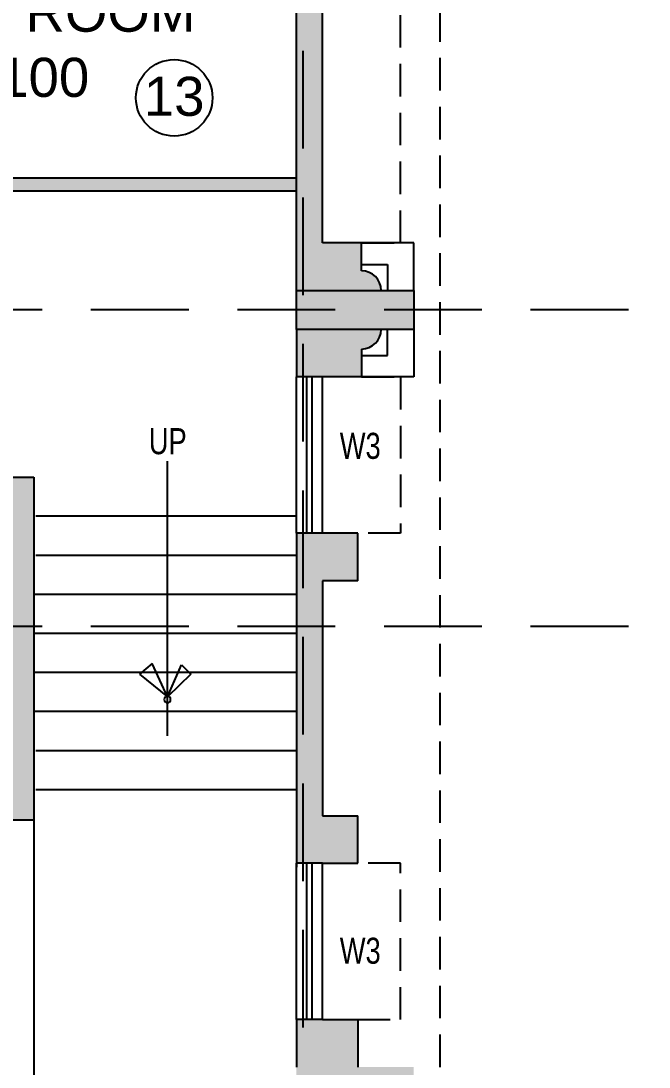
# Model space of a CAD drawing. Extents: x 11598203 to 11995143, y -3849975 to -3698974.
# Drawn here: x 11973914 to 11978736, y -3808871 to -3800837 of the extents above; entities that cross this region are included whole.
import ezdxf

# ---------------------------------------------------------------- set-up
doc = ezdxf.new("R2010")
doc.units = 0
doc.header["$MEASUREMENT"] = 0
doc.linetypes.add('DASHED', pattern=[0.75, 0.5, -0.25])
doc.linetypes.add('HIDDEN', pattern=[0.375, 0.25, -0.125])
doc.layers.get('0').update_dxf_attribs({"linetype": 'CONTINUOUS'})
for name, color, linetype in [('GRID LINES', 9, 'CONTINUOUS'), ('HATCH', 7, 'CONTINUOUS'), ('SECTION', 8, 'CONTINUOUS')]:
    doc.layers.add(name, color=color, linetype=linetype)
doc.styles.add('ARIAL', font='arial.ttf', dxfattribs={"width": 0.75})
doc.styles.get("Standard").update_dxf_attribs({"font": 'arial.ttf'})

# ---------------------------------------------------------------- blocks, each defined once
blk = doc.blocks.new('8TH FLOOR')
at = {"ltscale": 500}
for points in [[(-399.9999997001141, 9079.999999986961, 0.414213562381513), (-249.9999997001141, 9229.999999985565), (-899.9999997001141, 9229.99999998603), (-899.9999997001141, 6847.499999991152), (-699.9999997001141, 6847.499999991152), (-699.9999997001141, 8864.999999987893), (-399.9999997001141, 8864.999999987427)], [(-6814.999999681488, 7130.320079403929), (-899.9999997001141, 7130.320079403929), (-899.9999997001141, 7030.320079403929), (-6814.999999681488, 7030.320079403929)], [(-399.9999997019768, 6629.999999990687), (-699.9999997001141, 6629.999999991618), (-699.9999997001141, 6847.499999991152), (-899.9999997001141, 6847.499999991152), (-899.9999997019768, 6264.999999989755), (-249.9999997001141, 6264.99999998929, 0.4142135623550228), (-399.9999997001141, 6414.999999990221)], [(-249.9999997001141, 5964.999999989755), (-899.9999997001141, 5964.99999998929), (-899.9999997019768, 5599.999999992549), (-699.9999997001141, 5599.999999992549), (-399.9999997001141, 5599.999999992549), (-399.9999997001141, 5814.999999990687, 0.414213562362892)], [(-2914.999999996275, 4829.999999992549), (-3399.999999698251, 4829.999999992549), (-3399.999999698251, 4629.999999993946), (-3114.999999696389, 4629.999999993946), (-3114.999999696389, 2399.999999997206), (-4514.999999696389, 2399.999999997206), (-4514.999999694526, 4629.999999993946), (-4199.999999694526, 4629.999999993946), (-4199.999999694526, 4829.999999992084), (-4714.999999694526, 4829.999999992549), (-4714.999999694526, 2199.99999999674), (-2914.999999996275, 2199.99999999674)], [(-429.9999997001141, 4399.999999993946), (-699.9999997001141, 4399.999999993946), (-899.9999997001141, 4399.999999993946), (-899.9999997001141, 1864.99999999674), (-699.9999997001141, 1864.99999999674), (-429.9999997001141, 1864.999999997206), (-429.9999997001141, 2229.99999999674), (-699.9999997001141, 2229.99999999674), (-699.9999997001141, 4034.999999993946), (-429.9999997001141, 4034.999999993946)], [(-429.9999996982515, 664.9999999981374), (-699.9999997001141, 664.9999999981374), (-899.9999997001141, 664.9999999981374), (-899.9999997001141, 299.9999999981374), (-429.9999997001141, 299.9999999976717)]]:
    blk.add_hatch(color=8, dxfattribs=at).paths.add_polyline_path(points)
at = {"layer": 'HATCH', "ltscale": 500}
h = blk.add_hatch(color=32, dxfattribs=at)
h.dxf.hatch_style = 1
h.paths.add_polyline_path([(-44309.99999993667, 10129.99999998417), (-44009.99999964237, 10129.99999998417), (-44009.99999964237, 9229.999999986961), (-44309.99999993667, 9229.999999986961)])
h.paths.add_polyline_path([(-6929.999999688938, 6229.99999998929), (-6629.999999688938, 6229.99999998929), (-6629.999999688938, 5251.73913045926), (-6929.999999688938, 5251.73913045926)])
h.paths.add_polyline_path([(-899.9999996982515, 6264.99999998929), (1.862645149230957e-09, 6264.99999998929), (1.862645149230957e-09, 5964.999999990221), (-899.9999996982515, 5964.999999990221)])
h.paths.add_polyline_path([(-31623.74347890913, -10479.99999998743), (-31023.74347890913, -10479.99999998743), (-31023.74347890913, -10779.9999999865), (-31623.74347890913, -10779.9999999865)])
h.paths.add_polyline_path([(-36804.99999965169, -13009.9999999837), (-36054.99999964982, -13009.9999999837), (-36054.99999964982, -13309.99999998324), (-36804.99999965169, -13309.99999998324)])
h.paths.add_polyline_path([(-26484.99999966472, 199.9999999990687), (-26184.99999996461, 199.9999999990687), (-26184.99999996461, -700.0008696326986), (-26484.99999966472, -700.0008696326986)])
h.paths.add_polyline_path([(-36354.99999994971, -17734.99913034542), (-36054.99999964982, -17734.99913034542), (-36054.99999964982, -18484.99999997485), (-36354.99999994971, -18484.99999997485)])
h.paths.add_polyline_path([(-4099.999999992549, 199.9999999995343), (-3499.999999992549, 200), (-3499.999999992549, -100), (-4099.999999992549, -100.0000000004657)])
h.paths.add_polyline_path([(-47739.99999963492, 18319.99999997579), (-46989.99999963678, 18319.99999997579), (-46989.99999963678, 18019.99999997439), (-47739.99999963492, 18019.99999997439)])
h.paths.add_polyline_path([(-47739.99999963492, 14789.99999997998), (-46839.99999963678, 14789.99999997998), (-46839.99999963678, 14489.99999997905), (-47739.99999963492, 14489.99999997905)])
h.paths.add_polyline_path([(-10758.26086936891, 299.9999999981374), (-9929.999999687076, 299.9999999981374), (-9929.999999687076, -9.313225746154785e-10), (-10758.26086936891, -9.313225746154785e-10)])
h.paths.add_polyline_path([(-36804.99999965169, -7679.999999991152), (-36054.99999964982, -7679.999999991152), (-36054.99999964982, -7979.999999990687), (-36804.99999965169, -7979.999999990687)])
h.paths.add_polyline_path([(-34514.99999965541, 900.0008696289733), (-34214.99999965355, 900.0008696289733), (-34214.99999965355, -9.313225746154785e-10), (-34514.99999965541, -9.313225746154785e-10)])
h.paths.add_polyline_path([(-40684.99999994412, 750.0008696299046), (-40384.99999964423, 750.0008696299046), (-40384.99999964423, -9.313225746154785e-10), (-40684.99999994412, -9.313225746154785e-10)])
h.paths.add_polyline_path([(-41009.99999964423, -25.00000000093132), (-40709.9999996461, -25.00000000093132), (-40709.9999996461, -775.0008696322329), (-41009.99999964423, -775.0008696322329)])
h.paths.add_polyline_path([(-47739.99999963492, 29189.99999996088), (-46989.99999963678, 29189.99999996088), (-46989.99999963678, 28889.99999995949), (-47739.99999963492, 28889.99999995949)])
h.paths.add_polyline_path([(-899.9999997001141, 29189.99999995902), (0, 29189.99999995902), (0, 28889.99999996042), (-899.9999997001141, 28889.99999996042)])
h.paths.add_polyline_path([(-47839.99999963678, 10129.99999998417), (-47539.99999993294, 10129.99999998417), (-47539.99999993294, 9229.99999998603), (-47839.99999963678, 9229.99999998603)])
h.paths.add_polyline_path([(-41009.99999964423, 750.0008696299046), (-40709.9999996461, 750.0008696299046), (-40709.9999996461, -9.313225746154785e-10), (-41009.99999964423, -9.313225746154785e-10)])
h.paths.add_polyline_path([(-999.9999999944121, 42919.99999993807), (-699.9999996963888, 42919.99999993807), (-699.9999996963888, 43898.26086947182), (-999.9999999944121, 43898.26086947182)])
h.paths.add_polyline_path([(-47739.99999963492, 21919.9999999702), (-46989.99999963678, 21919.9999999702), (-46989.99999963678, 21619.99999996973), (-47739.99999963492, 21619.99999996973)])
h.paths.add_polyline_path([(-19284.99999967404, 199.9999999990687), (-18984.9999996759, 199.9999999990687), (-18984.9999996759, -700.0008696326986), (-19284.99999967404, -700.0008696326986)])
h.paths.add_polyline_path([(-899.9999996982515, 49149.99999993155), (1.862645149230957e-09, 49149.99999993155), (1.862645149230957e-09, 48849.99999993294), (-899.9999996982515, 48849.99999993294)])
h.paths.add_polyline_path([(-899.9999997001141, 32789.9999999539), (0, 32789.9999999539), (0, 32489.9999999539), (-899.9999997001141, 32489.9999999539)])
h.paths.add_polyline_path([(-47739.99999963492, 25519.99999996601), (-46989.99999963678, 25519.99999996601), (-46989.99999963678, 25219.99999996461), (-47739.99999963492, 25219.99999996461)])
h.paths.add_polyline_path([(-15684.99999997579, 6229.999999991152), (-15384.99999967776, 6229.999999991152), (-15384.99999967776, 5329.999130359385), (-15684.99999997579, 5329.999130359385)])
h.paths.add_polyline_path([(-899.9999996982515, 25519.99999996414), (1.862645149230957e-09, 25519.99999996414), (1.862645149230957e-09, 25219.99999996461), (-899.9999996982515, 25219.99999996461)])
h.paths.add_polyline_path([(-39509.99999964796, -13009.9999999837), (-38759.99999964796, -13009.9999999837), (-38759.99999964796, -13309.99999998324), (-39509.99999964796, -13309.99999998324)])
h.paths.add_polyline_path([(-42694.99999964237, 39919.99999994319), (-42394.99999994226, 39919.99999994319), (-42394.99999994226, 39319.99913031235), (-42694.99999964237, 39319.99913031235)])
h.paths.add_polyline_path([(-47739.99999959394, 39919.99999994319), (-46839.99999963678, 39919.99999994319), (-46839.99999963678, 39619.99999994365), (-47739.99999959394, 39619.99999994365)])
h.paths.add_polyline_path([(-899.9999996963888, 39919.99999994319), (-99.99999999813735, 39919.99999994319), (-99.99999999813735, 39619.99999994319), (-899.9999996963888, 39619.99999994319)])
h.paths.add_polyline_path([(-4099.999999992549, 11189.99999998277), (-3401.09994309023, 11189.99999998277), (-3401.09994309023, 10889.99999998463), (-4099.999999992549, 10889.99999998463)])
h.paths.add_polyline_path([(-31623.74347890913, -7729.999999990687), (-31023.74347890913, -7729.999999990687), (-31023.74347890913, -8029.999999990221), (-31623.74347890913, -8029.999999990221)])
h.paths.add_polyline_path([(-44759.99999963865, -18184.99999997532), (-44009.99999964237, -18184.99999997532), (-44009.99999964237, -18484.99999997485), (-44759.99999963865, -18484.99999997485)])
h.paths.add_polyline_path([(-6929.999999690801, 299.9999999981374), (-6101.739130310714, 299.9999999981374), (-6101.739130310714, -9.313225746154785e-10), (-6929.999999690801, -9.313225746154785e-10)])
h.paths.add_polyline_path([(-899.9999996982515, 18319.99999997392), (1.862645149230957e-09, 18319.99999997392), (1.862645149230957e-09, 18019.99999997439), (-899.9999996982515, 18019.99999997439)])
h.paths.add_polyline_path([(-48040.00086926669, -18184.99999997532), (-47289.99999993481, -18184.99999997532), (-47289.99999993481, -18484.99999997485), (-48040.00086926669, -18484.99999997485)])
h.paths.add_polyline_path([(-42694.99999964237, 43520.00086956983), (-42394.99999994226, 43520.00086956983), (-42394.99999994226, 42919.99999993946), (-42694.99999964237, 42919.99999993946)])
h.paths.add_polyline_path([(-39509.99999964796, -10529.99999998696), (-38759.99999964796, -10529.99999998696), (-38759.99999964796, -10829.9999999865), (-39509.99999964796, -10829.9999999865)])
h.paths.add_polyline_path([(-42369.99999934621, 43520.00086956983), (-42069.99999964237, 43520.00086956983), (-42069.99999964237, 42919.99999993946), (-42369.99999934621, 42919.99999993946)])
h.paths.add_polyline_path([(-39509.99999964796, -7679.999999991152), (-38759.99999964796, -7679.999999991152), (-38759.99999964796, -7979.999999990687), (-39509.99999964796, -7979.999999990687)])
h.paths.add_polyline_path([(-46359.99999963865, 43820.00086941989), (-46059.99999993853, 43820.00086941989), (-46059.99999993853, 42919.99999993807), (-46359.99999963865, 42919.99999993807)])
h.paths.add_polyline_path([(-899.9999997038394, 299.9999999981374), (0, 299.9999999981374), (0, -4.656612873077393e-10), (-899.9999997038394, -4.656612873077393e-10)])
h.paths.add_polyline_path([(-28249.9999999553, 51450.00086941058), (-27950.00000025518, 51450.00086941058), (-27950.00000025518, 50549.99999992875), (-28249.9999999553, 50549.99999992875)])
h.paths.add_polyline_path([(-22219.99999996834, 51450.00086941198), (-21920.00000026822, 51450.00086941198), (-21920.00000026822, 50549.99999993015), (-22219.99999996834, 50549.99999993015)])
h.paths.add_polyline_path([(-44309.99999993667, 750.0008696299046), (-44009.99999964237, 750.0008696299046), (-44009.99999964237, -9.313225746154785e-10), (-44309.99999993667, -9.313225746154785e-10)])
h.paths.add_polyline_path([(-42369.99999934621, 39919.99999994319), (-42069.99999964237, 39919.99999994319), (-42069.99999964237, 39319.99913031235), (-42369.99999934621, 39319.99913031235)])
h.paths.add_polyline_path([(-31549.99999965541, 51450.00086941151), (-31249.9999999553, 51450.00086941151), (-31249.9999999553, 50549.99999992969), (-31549.99999965541, 50549.99999992969)])
h.paths.add_polyline_path([(-46359.99999963865, 49700.00086941384), (-46059.99999993481, 49700.00086941384), (-46059.99999993481, 48949.99999993155), (-46359.99999963865, 48949.99999993155)])
h.paths.add_polyline_path([(-42694.99999964237, 36319.99999994878), (-42394.99999994226, 36319.99999994878), (-42394.99999994226, 35719.99913031748), (-42694.99999964237, 35719.99913031748)])
h.paths.add_polyline_path([(-42369.99999934621, 35719.99913031748), (-42069.99999964237, 35719.99913031748), (-42069.99999964237, 36319.99999994785), (-42369.99999934621, 36319.99999994785)])
h.paths.add_polyline_path([(-44309.99999993667, 15239.99999997811), (-44009.99999964237, 15239.99999997811), (-44009.99999964237, 14489.99999997998), (-44309.99999993667, 14489.99999997998)])
h.paths.add_polyline_path([(-42694.99999964237, 49700.00086941384), (-42394.99999993853, 49700.00086941384), (-42394.99999993853, 48949.99999993155), (-42694.99999964237, 48949.99999993155)])
h.paths.add_polyline_path([(-44760.00086956844, -25.00000000093132), (-44009.99999964237, -25.00000000093132), (-44009.99999964237, -325.0000000004657), (-44760.00086956844, -325.0000000004657)])
h.paths.add_polyline_path([(-15684.99999997765, 199.9999999990687), (-15384.99999967963, 199.9999999990687), (-15384.99999967963, -700.0008696326986), (-15684.99999997765, -700.0008696326986)])
h.paths.add_polyline_path([(-39509.99999964796, -5199.999999994412), (-38759.99999964796, -5199.999999994412), (-38759.99999964796, -5499.999999993946), (-39509.99999964796, -5499.999999993946)])
h.paths.add_polyline_path([(-44309.99999993667, 6229.999999989755), (-44009.99999964237, 6229.999999989755), (-44009.99999964237, 5479.999130359851), (-44309.99999993667, 5479.999130359851)])
h.paths.add_polyline_path([(-36354.99999994971, -25.00000000093132), (-36054.99999964982, -25.00000000093132), (-36054.99999964982, -775.0008696322329), (-36354.99999994971, -775.0008696322329)])
h.paths.add_polyline_path([(-22884.99999967031, 199.9999999990687), (-22584.99999967031, 199.9999999990687), (-22584.99999967031, -700.0008696326986), (-22884.99999967031, -700.0008696326986)])
h.paths.add_polyline_path([(-899.9999997001141, 36319.99999994785), (1.862645149230957e-09, 36319.99999994785), (1.862645149230957e-09, 36019.99999994831), (-899.9999997001141, 36019.99999994831)])
h.paths.add_polyline_path([(-47739.99999963492, 32789.99999995483), (-46989.99999963678, 32789.99999995483), (-46989.99999963678, 32489.99999995437), (-47739.99999963492, 32489.99999995437)])
h.paths.add_polyline_path([(-6929.999999690801, -25.00000000093132), (-6329.999130060896, -25.00000000093132), (-6329.999130060896, -325.0000000004657), (-6929.999999690801, -325.0000000004657)])
h.paths.add_polyline_path([(-41009.99999964423, -17734.99913034542), (-40709.9999996461, -17734.99913034542), (-40709.9999996461, -18484.99999997485), (-41009.99999964423, -18484.99999997485)])
h.paths.add_polyline_path([(-36804.99999965169, -5199.999999994412), (-36054.99999964982, -5199.999999994412), (-36054.99999964982, -5499.999999993015), (-36804.99999965169, -5499.999999993015)])
h.paths.add_polyline_path([(-48015.00043445081, -25.00000000093132), (-47264.99956511892, -25.00000000093132), (-47264.99956511892, -325.0000000004657), (-48015.00043445081, -325.0000000004657)])
h.paths.add_polyline_path([(-10530.000869615, -25.00000000093132), (-9929.999999687076, -25.00000000093132), (-9929.999999687076, -325.0000000004657), (-10530.000869615, -325.0000000004657)])
h.paths.add_polyline_path([(-46839.99999963678, 36319.99999994878), (-47739.99999929406, 36319.99999994878), (-47739.99999929406, 36019.99999994971), (-46839.99999963678, 36019.99999994971)])
h.paths.add_polyline_path([(-34514.99999965541, 6229.999999991152), (-34214.99999965169, 6229.999999991152), (-34214.99999965169, 5329.999130359851), (-34514.99999965541, 5329.999130359851)])
h.paths.add_polyline_path([(-30084.999999661, 199.9999999990687), (-29784.99999965914, 199.9999999990687), (-29784.99999965914, -700.0008696326986), (-30084.999999661, -700.0008696326986)])
h.paths.add_polyline_path([(-36804.99999965169, -10529.99999998696), (-36054.99999964982, -10529.99999998696), (-36054.99999964982, -10829.9999999865), (-36804.99999965169, -10829.9999999865)])
h.paths.add_polyline_path([(-10229.99999998137, 6229.99999998929), (-9929.999999685213, 6229.99999998929), (-9929.999999685213, 5329.999130359385), (-10229.99999998137, 5329.999130359385)])
h.paths.add_polyline_path([(-899.9999997001141, 14789.99999997811), (0, 14789.99999997811), (0, 14489.99999997905), (-899.9999997001141, 14489.99999997905)])
h.paths.add_polyline_path([(-899.9999996982515, 9529.999999985565), (78.26086968556046, 9529.999999985565), (78.26086968556046, 9229.99999998603), (-899.9999996982515, 9229.99999998603)])
h.paths.add_polyline_path([(-39939.99999964423, 49850.00086956192), (-39639.99999964796, 49850.00086956192), (-39639.99999964796, 48949.99999993155), (-39939.99999964423, 48949.99999993155)])
edge = h.paths.add_edge_path()
edge.add_line((-19434.99999996834, 49850.00086941803), (-19434.99999996834, 48949.99999993201))
edge.add_line((-6929.999999690801, 9229.99999998603), (-5951.739130010828, 9229.99999998603))
edge.add_line((-41009.99999964423, 15239.99999997811), (-41009.99999964423, 14489.99999997905))
edge.add_line((-19134.99999967404, 42919.99999993946), (-19134.99999967217, 43820.00086941989))
edge.add_line((-40709.9999996461, 5479.999130359851), (-40709.9999996461, 6229.999999989755))
edge.add_line((-40684.99999994412, 6229.999999989755), (-40684.99999994412, 5479.999130359851))
h.paths.add_polyline_path([(-22219.99999967217, 9529.999999986496), (-21319.99913033843, 9529.999999986496), (-21319.99913033843, 9229.99999998603), (-22219.99999967217, 9229.99999998603)])
h.paths.add_polyline_path([(-37579.99999994598, 10129.99999998417), (-37279.99999964982, 10129.99999998417), (-37279.99999964982, 9230.000000179745), (-37579.99999994598, 9230.000000179745)])
h.paths.add_polyline_path([(-40684.99999994412, 9979.999999985565), (-40384.99999964423, 9979.999999985565), (-40384.99999964423, 9229.99999998603), (-40684.99999994412, 9229.99999998603)])
h.paths.add_polyline_path([(-40684.99999994412, 6229.999999989755), (-40384.99999964423, 6229.999999989755), (-40384.99999964423, 5479.999130359851), (-40684.99999994412, 5479.999130359851)])
h.paths.add_polyline_path([(-32228.26086933725, 9529.999999985565), (-31249.99999995343, 9529.999999985565), (-31249.99999995343, 9229.99999998603), (-32228.26086933725, 9229.99999998603)])
h.paths.add_polyline_path([(-30424.13043435104, 6229.999999990687), (-29445.86956496723, 6229.999999990687), (-29445.86956496723, 5929.999999990221), (-30424.13043435104, 5929.999999990221)])
h.paths.add_polyline_path([(-16860.00086900964, 9529.999999985565), (-15959.9999996759, 9529.999999985565), (-15959.9999996759, 9229.99999998603), (-16860.00086900964, 9229.99999998603)])
h.paths.add_polyline_path([(-28249.99999995902, 9529.999999986496), (-27271.73913027905, 9529.999999986496), (-27271.73913027905, 9229.99999998603), (-28249.99999995902, 9229.99999998603)])
h.paths.add_polyline_path([(-10830.00086931512, 9529.999999985565), (-9929.999999685213, 9529.999999985565), (-9929.999999685213, 9229.99999998603), (-10830.00086931512, 9229.99999998603)])
h.paths.add_polyline_path([(-41009.99999964423, 9979.999999985565), (-40709.9999996461, 9979.999999985565), (-40709.9999996461, 9229.99999998603), (-41009.99999964423, 9229.99999998603)])
h.paths.add_polyline_path([(-41009.99999964423, 6229.999999989755), (-40709.9999996461, 6229.999999989755), (-40709.9999996461, 5479.999130359851), (-41009.99999964423, 5479.999130359851)])
h.paths.add_polyline_path([(-16860.00086900964, 36319.99999994785), (-15959.9999996759, 36319.99999994785), (-15959.9999996759, 36019.99999994878), (-16860.00086900964, 36019.99999994878)], flags=16)
h.paths.add_polyline_path([(-22219.99999967217, 43520.00086956937), (-21919.99999967031, 43520.00086956937), (-21919.99999967031, 42919.9999999404), (-22219.99999967217, 42919.9999999404)], flags=16)
h.paths.add_polyline_path([(-22219.99999967217, 29189.99999995902), (-21319.99913033657, 29189.99999995902), (-21319.99913033657, 28889.99999995949), (-22219.99999967217, 28889.99999995949)], flags=16)
h.paths.add_polyline_path([(-25449.99999966286, 45379.9999999362), (-24849.99913003296, 45379.9999999362), (-24849.99913003296, 45079.99999993667), (-25449.99999966286, 45079.99999993667)], flags=16)
h.paths.add_polyline_path([(-25449.999999661, 43219.99999993946), (-24849.99913003296, 43219.99999993946), (-24849.99913003296, 42919.99999993993), (-25449.999999661, 42919.99999993993)], flags=16)
h.paths.add_polyline_path([(-16860.00086901151, 14789.99999997811), (-15959.9999996759, 14789.99999997811), (-15959.9999996759, 14489.99999997998), (-16860.00086901151, 14489.99999997998)], flags=16)
h.paths.add_polyline_path([(-41009.99999964423, 15239.99999997811), (-40709.9999996461, 15239.99999997811), (-40709.9999996461, 14489.99999997905), (-41009.99999964423, 14489.99999997905)], flags=16)
h.paths.add_polyline_path([(-31249.99999994598, 25219.99999994226), (-32150.00086928345, 25219.99999994226), (-32150.00086928345, 25519.99999996321), (-31249.99999994598, 25519.99999996321)], flags=16)
h.paths.add_polyline_path([(-38180.00086927973, 18319.99999997392), (-37279.99999965169, 18319.99999997392), (-37279.99999965169, 18019.99999997439), (-38180.00086927973, 18019.99999997439)], flags=16)
h.paths.add_polyline_path([(-31549.99999965355, 15089.99999997765), (-31249.99999995716, 15089.99999997765), (-31249.99999995716, 14189.99999997951), (-31549.99999965355, 14189.99999997951)], flags=16)
h.paths.add_polyline_path([(-38180.00086927973, 14789.99999997811), (-37279.99999965169, 14789.99999997811), (-37279.99999965169, 14489.99999997905), (-38180.00086927973, 14489.99999997905)], flags=16)
h.paths.add_polyline_path([(-22219.99999967217, 18319.99999997392), (-21319.99913033843, 18319.99999997392), (-21319.99913033843, 18019.99999997439), (-22219.99999967217, 18019.99999997439)], flags=16)
h.paths.add_polyline_path([(-40684.99999994412, 15239.99999997811), (-40384.99999964423, 15239.99999997811), (-40384.99999964423, 14489.99999997905), (-40684.99999994412, 14489.99999997905)], flags=16)
h.paths.add_polyline_path([(-38180.00086927973, 21919.99999996927), (-37279.99999965169, 21919.99999996927), (-37279.99999965169, 21619.99999996973), (-38180.00086927973, 21619.99999996973)], flags=16)
h.paths.add_polyline_path([(-16860.00086900778, 32789.9999999539), (-15959.9999996759, 32789.9999999539), (-15959.9999996759, 32489.99999995437), (-16860.00086900778, 32489.99999995437)], flags=16)
h.paths.add_polyline_path([(-16860.00086900964, 21919.99999996927), (-15959.9999996759, 21919.99999996927), (-15959.9999996759, 21619.99999996973), (-16860.00086900964, 21619.99999996973)], flags=16)
h.paths.add_polyline_path([(-16860.00086901151, 25519.99999996508), (-15959.99999967776, 25519.99999996508), (-15959.99999967776, 25219.99999996414), (-16860.00086901151, 25219.99999996414)], flags=16)
h.paths.add_polyline_path([(-13359.99999968149, 11189.99999998324), (-12759.99999968335, 11189.99999998324), (-12759.99999968335, 10889.99999998324), (-13359.99999968149, 10889.99999998324)], flags=16)
h.paths.add_polyline_path([(-6929.999999690801, 29189.99999995902), (-6029.999130355194, 29189.99999995902), (-6029.999130355194, 28889.99999995949), (-6929.999999690801, 28889.99999995949)], flags=16)
h.paths.add_polyline_path([(-10830.00086931698, 29189.99999995902), (-9929.999999685213, 29189.99999995902), (-9929.999999685213, 28889.99999995949), (-10830.00086931698, 28889.99999995949)], flags=16)
h.paths.add_polyline_path([(-28249.99999995716, 22219.99999996834), (-27949.999999661, 22219.99999996834), (-27949.999999661, 21319.99999997066), (-28249.99999995716, 21319.99999997066)], flags=16)
h.paths.add_polyline_path([(-22219.99999967031, 21919.99999996927), (-21319.99913033657, 21919.99999996927), (-21319.99913033657, 21619.99999996973), (-22219.99999967031, 21619.99999996973)], flags=16)
h.paths.add_polyline_path([(-6929.999999690801, 9529.999999985565), (-5951.739130010828, 9529.999999985565), (-5951.739130010828, 9229.99999998603), (-6929.999999690801, 9229.99999998603)], flags=16)
h.paths.add_polyline_path([(-31549.99999965541, 22219.99999996787), (-31249.9999999553, 22219.99999996787), (-31249.9999999553, 21319.99999997066), (-31549.99999965541, 21319.99999997066)], flags=16)
h.paths.add_polyline_path([(-10229.99999998324, 22219.99999996787), (-9929.999999685213, 22219.99999996787), (-9929.999999685213, 21319.9999999702), (-10229.99999998324, 21319.9999999702)], flags=16)
h.paths.add_polyline_path([(-28249.99999995902, 29189.99999995949), (-27349.99913002923, 29189.99999995949), (-27349.99913002923, 28889.99999995902), (-28249.99999995902, 28889.99999995902)], flags=16)
h.paths.add_polyline_path([(-15132.49999967963, 43219.999999939), (-14232.49999967963, 43219.999999939), (-14232.49999967963, 42919.99999993993), (-15132.49999967963, 42919.99999993993)], flags=16)
h.paths.add_polyline_path([(-10829.9999999851, 43219.999999939), (-9929.999999685213, 43219.999999939), (-9929.999999685213, 42919.99999993946), (-10829.9999999851, 42919.99999993946)], flags=16)
h.paths.add_polyline_path([(-6929.999999688938, 43219.999999939), (-6029.999999688938, 43219.999999939), (-6029.999999688938, 42919.99999993434), (-6929.999999688938, 42919.99999993434)], flags=16)
h.paths.add_polyline_path([(-22219.99999967031, 25519.99999996414), (-21319.99913033657, 25519.99999996414), (-21319.99913033657, 25219.99999996414), (-22219.99999967031, 25219.99999996414)], flags=16)
h.paths.add_polyline_path([(-28249.99999995902, 25519.99999996554), (-27349.99913003109, 25519.99999996554), (-27349.99913003109, 25219.99999996508), (-28249.99999995902, 25219.99999996508)], flags=16)
h.paths.add_polyline_path([(-34679.99999965355, 11189.99999998417), (-34079.99999995157, 11189.99999998417), (-34079.99999995157, 10889.99999998417), (-34679.99999965355, 10889.99999998417)], flags=16)
h.paths.add_polyline_path([(-22219.99999996834, 36319.99999994691), (-21319.99913033471, 36319.99999994691), (-21319.99913033471, 36019.99999994878), (-22219.99999996834, 36019.99999994878)], flags=16)
h.paths.add_polyline_path([(-38180.00086927973, 25519.99999996414), (-37279.99999965169, 25519.99999996414), (-37279.99999965169, 25219.99999996461), (-38180.00086927973, 25219.99999996461)], flags=16)
h.paths.add_polyline_path([(-6929.999999688938, 25519.99999996414), (-6029.999130355194, 25519.99999996414), (-6029.999130355194, 25219.99999996461), (-6929.999999688938, 25219.99999996461)], flags=16)
h.paths.add_polyline_path([(-10830.00086931512, 25519.99999996414), (-9929.999999687076, 25519.99999996414), (-9929.999999687076, 25219.99999996461), (-10830.00086931512, 25219.99999996461)], flags=16)
h.paths.add_polyline_path([(-6929.999999688938, 22219.9999999688), (-6629.999999690801, 22219.9999999688), (-6629.999999690801, 21319.9999999702), (-6929.999999688938, 21319.9999999702)], flags=16)
h.paths.add_polyline_path([(-28249.99999995902, 18619.99997908762), (-27949.99999966286, 18619.99997908762), (-27949.99999966286, 17719.99999997485), (-28249.99999995902, 17719.99999997485)], flags=16)
h.paths.add_polyline_path([(-6929.999999687076, 15089.99999997718), (-6629.999999688938, 15089.99999997718), (-6629.999999688938, 14189.99999997951), (-6929.999999687076, 14189.99999997951)], flags=16)
h.paths.add_polyline_path([(-22219.99999967031, 32789.99999995437), (-21319.99913033657, 32789.99999995437), (-21319.99913033657, 32489.99999995437), (-22219.99999967031, 32489.99999995437)], flags=16)
h.paths.add_polyline_path([(-10229.99999998324, 33089.99999995343), (-9929.999999685213, 33089.99999995343), (-9929.999999685213, 32189.9999999553), (-10229.99999998324, 32189.9999999553)], flags=16)
h.paths.add_polyline_path([(-6929.999999688938, 33089.99999995343), (-6629.999999688938, 33089.99999995343), (-6629.999999688938, 32189.9999999553), (-6929.999999688938, 32189.9999999553)], flags=16)
h.paths.add_polyline_path([(-32150.00086928532, 29189.99999995856), (-31249.9999999553, 29189.99999995856), (-31249.9999999553, 28889.99999995949), (-32150.00086928532, 28889.99999995949)], flags=16)
h.paths.add_polyline_path([(-16860.00086900964, 29189.99999995902), (-15959.9999996759, 29189.99999995902), (-15959.9999996759, 28888.46057634568), (-16860.00086900964, 28888.46057634568)], flags=16)
h.paths.add_polyline_path([(-38180.00086927973, 29189.99999995902), (-37279.99999965169, 29189.99999995902), (-37279.99999965169, 28889.99999995949), (-38180.00086927973, 28889.99999995949)], flags=16)
h.paths.add_polyline_path([(-23224.13043435849, 6229.999999991152), (-22245.86956527643, 6229.999999991152), (-22245.86956527643, 5929.999999989755), (-23224.13043435849, 5929.999999989755)], flags=16)
h.paths.add_polyline_path([(-31549.99999965727, 18619.99999997392), (-31249.99999995716, 18619.99999997392), (-31249.99999995716, 17719.99999997532), (-31549.99999965727, 17719.99999997532)], flags=16)
h.paths.add_polyline_path([(-35694.99999965169, 48949.99999993155), (-35394.99999994785, 48949.99999993155), (-35394.99999994785, 49750.00086956238), (-35694.99999965169, 49750.00086956238)], flags=16)
h.paths.add_polyline_path([(-6929.999999688938, 36619.99999994924), (-6629.999999688938, 36619.99999994924), (-6629.999999688938, 35719.99999994924), (-6929.999999688938, 35719.99999994924)], flags=16)
h.paths.add_polyline_path([(-31549.99999965727, 45980.00086941849), (-31249.99999995716, 45980.00086941849), (-31249.99999995716, 45079.99999993667), (-31549.99999965727, 45079.99999993667)], flags=16)
h.paths.add_polyline_path([(-16860.00086901151, 39919.99999994365), (-15959.9999996759, 39919.99999994365), (-15959.9999996759, 39619.99999994365), (-16860.00086901151, 39619.99999994365)], flags=16)
h.paths.add_polyline_path([(-22219.99999967031, 45980.00086941803), (-21919.9999999702, 45980.00086941803), (-21919.9999999702, 45079.9999999362), (-22219.99999967031, 45079.9999999362)], flags=16)
h.paths.add_polyline_path([(-35694.99999965169, 43820.00086942129), (-35394.99999995157, 43820.00086942129), (-35394.99999995157, 42919.99999993946), (-35694.99999965169, 42919.99999993946)], flags=16)
h.paths.add_polyline_path([(-19434.99999967217, 43820.00086941989), (-19134.99999997206, 43820.00086941989), (-19135.00000026636, 42919.99999991478), (-19434.99999996647, 42919.99999991478)], flags=16)
h.paths.add_polyline_path([(-38180.00086927973, 39919.99999994319), (-37279.99999965169, 39919.99999994319), (-37279.99999965169, 39619.99999994319), (-38180.00086927973, 39619.99999994319)], flags=16)
h.paths.add_polyline_path([(-28249.99999995716, 39919.99999994319), (-27271.73913027905, 39919.99999994319), (-27271.73913027905, 39619.99999994365), (-28249.99999995716, 39619.99999994365)], flags=16)
h.paths.add_polyline_path([(-39939.99999964423, 43820.00086942082), (-39639.99999994412, 43820.00086942082), (-39639.99999994412, 42919.999999939), (-39939.99999964423, 42919.999999939)], flags=16)
h.paths.add_polyline_path([(-10229.9999999851, 49850.00086941384), (-9930.000000284985, 49850.00086941384), (-9930.000000284985, 48949.99999993201), (-10229.9999999851, 48949.99999993201)], flags=16)
h.paths.add_polyline_path([(-31549.99999965541, 43820.00086942129), (-31249.9999999553, 43820.00086942129), (-31249.9999999553, 42919.99999993946), (-31549.99999965541, 42919.99999993946)], flags=16)
h.paths.add_polyline_path([(-14832.49999997765, 49850.00086941384), (-14532.50000027753, 49850.00086941384), (-14532.50000027753, 48949.99999993201), (-14832.49999997765, 48949.99999993201)], flags=16)
h.paths.add_polyline_path([(-6929.999999688938, 39919.99999994319), (-6029.999130355194, 39919.99999994319), (-6029.999130355194, 39619.99999994365), (-6929.999999688938, 39619.99999994365)], flags=16)
h.paths.add_polyline_path([(-31549.99999965541, 33089.99999995343), (-31249.99999995716, 33089.99999995343), (-31249.99999995716, 32189.99999995483), (-31549.99999965541, 32189.99999995483)], flags=16)
h.paths.add_polyline_path([(-38180.00086927973, 36319.99999994971), (-37279.99999965169, 36319.99999994971), (-37279.99999965169, 36019.99999994878), (-38180.00086927973, 36019.99999994878)], flags=16)
h.paths.add_polyline_path([(-19434.99999996834, 49850.00086941803), (-19135.00000026822, 49850.00086941803), (-19135.00000026822, 48949.9999999362), (-19434.99999996834, 48949.9999999362)], flags=16)
h.paths.add_polyline_path([(-10830.00086932816, 39919.99999994319), (-9929.99999966845, 39919.99999994319), (-9929.999999657273, 39619.99999994319), (-10830.00086931698, 39619.99999994319)], flags=16)
h.paths.add_polyline_path([(-6929.999999687076, 49850.00086941384), (-6629.999999986961, 49850.00086941384), (-6629.999999986961, 48949.99999993201), (-6929.999999687076, 48949.99999993201)], flags=16)
h.paths.add_polyline_path([(-19624.1304346621, 6229.999999989755), (-18645.86956498213, 6229.999999989755), (-18645.86956498213, 5929.999999990687), (-19624.1304346621, 5929.999999990687)], flags=16)
h.paths.add_polyline_path([(-22219.99999967031, 39919.99999994319), (-21319.99913033657, 39919.99999994319), (-21319.99913033657, 39619.99999994365), (-22219.99999967031, 39619.99999994365)], flags=16)
h.paths.add_polyline_path([(-22219.99999996834, 14789.99999997905), (-21319.99913033843, 14789.99999997905), (-21319.99913033843, 14489.99999997905), (-22219.99999996834, 14489.99999997905)], flags=16)
h.paths.add_polyline_path([(-28249.99999995716, 36619.99999994924), (-27949.99999965914, 36619.99999994924), (-27949.99999965914, 35719.99999994924), (-28249.99999995716, 35719.99999994924)], flags=16)
h.paths.add_polyline_path([(-16860.00086900964, 18319.99999997392), (-15959.9999996759, 18319.99999997392), (-15959.9999996759, 18019.99999997439), (-16860.00086900964, 18019.99999997439)], flags=16)
h.paths.add_polyline_path([(-31549.99999965541, 35719.99999994924), (-31249.99999996088, 35719.99999994924), (-31249.99999996088, 36617.57461917354), (-31549.99999965541, 36617.57461917354)], flags=16)
h.paths.add_polyline_path([(-10229.9999999851, 18619.99999997346), (-9929.999999687076, 18619.99999997346), (-9929.999999687076, 17719.99999997579), (-10229.9999999851, 17719.99999997579)], flags=16)
h.paths.add_polyline_path([(-28249.99999995716, 15089.99999997765), (-27949.999999661, 15089.99999997765), (-27949.999999661, 14189.99999997951), (-28249.99999995716, 14189.99999997951)], flags=16)
h.paths.add_polyline_path([(-6929.999999690801, 18619.99999997346), (-6629.999999690801, 18619.99999997346), (-6629.999999690801, 17719.99999997485), (-6929.999999690801, 17719.99999997485)], flags=16)
h.paths.add_polyline_path([(-32228.26086933538, 39919.99999994319), (-31249.9999999553, 39919.99999994319), (-31249.9999999553, 39619.99999994319), (-32228.26086933538, 39619.99999994319)], flags=16)
h.paths.add_polyline_path([(-10229.99999998324, 15089.99999997811), (-9929.999999687076, 15089.99999997811), (-9929.999999687076, 14189.99999997951), (-10229.99999998324, 14189.99999997951)], flags=16)
h.paths.add_polyline_path([(-28249.99999995716, 33089.99999995343), (-27949.999999661, 33089.99999995343), (-27949.999999661, 32189.99999995483), (-28249.99999995716, 32189.99999995483)], flags=16)
h.paths.add_polyline_path([(-38180.00086927973, 32789.9999999539), (-37279.99999994785, 32789.9999999539), (-37279.99999994785, 32489.99999995437), (-38180.00086927973, 32489.99999995437)], flags=16)
h.paths.add_polyline_path([(-10229.99999998324, 36619.99999994924), (-9929.999999685213, 36619.99999994924), (-9929.999999685213, 35719.99999994971), (-10229.99999998324, 35719.99999994971)], flags=16)
at = {"color": 8, "linetype": 'DASHED', "lineweight": 25, "ltscale": 500}
for p, q in [((200.0000002998859, 50049.99999993108), (200.0000002998859, 0)), ((-100, 6629.999999991152), (-100, 8864.999999987893)), ((-399.9999997001141, 6629.999999991152), (-100, 6629.999999991152)), ((-399.9999997001141, 5599.999999992084), (-100, 5599.999999992084)), ((-100, 5599.999999992084), (-100, 4399.999999993946)), ((-100, 4399.999999993946), (-429.9999997001141, 4399.999999993946)), ((-100, 1864.999999997672), (-429.9999997001141, 1864.999999997672)), ((-100, 664.9999999981374), (-100, 1864.999999997672)), ((-429.9999997001141, 664.9999999981374), (-100, 664.9999999981374))]:
    blk.add_line(p, q, dxfattribs=at)
at = {"color": 8, "lineweight": 25}
for p, q in [((-899.9999997001141, 6847.499999991152), (-899.9999997001141, 8647.499999988824)), ((-699.9999997001141, 6847.499999991152), (-699.9999997001141, 8647.499999988824)), ((-899.9999997001141, 6264.999999990221), (-899.9999997001141, 6847.499999991152)), ((-699.9999997001141, 6629.999999991152), (-699.9999997001141, 6847.499999991152)), ((-399.9999997001141, 6629.999999991152), (-699.9999997001141, 6629.999999991152)), ((-399.9999997001141, 6414.999999990687), (-399.9999997001141, 6629.999999991152)), ((0, 6629.999999991152), (-399.9999997001141, 6629.999999991152)), ((0, 6264.999999990221), (0, 6629.999999991152)), ((-399.9999997001141, 6464.999999990687), (-199.9999997019768, 6464.999999990687)), ((-199.9999997019768, 6464.999999990687), (-199.9999997019768, 6264.999999990221)), ((-899.9999997001141, 5964.999999990687), (-899.9999997001141, 5599.999999992084)), ((-199.9999997019768, 5764.999999992549), (-199.9999997019768, 5964.999999990687)), ((0, 5964.999999990687), (0, 5599.999999992084)), ((-399.9999997001141, 5814.999999992084), (-399.9999997001141, 5599.999999992084)), ((-399.9999997001141, 5764.999999992549), (-199.9999997019768, 5764.999999992549)), ((-699.9999997001141, 5599.999999992549), (-899.9999997001141, 5599.999999992549)), ((-899.9999997001141, 4399.999999993946), (-899.9999997001141, 5599.999999992549)), ((-819.9999997001141, 4399.999999993946), (-819.9999997001141, 5599.999999992549)), ((-779.9999997001141, 4399.999999993946), (-779.9999997001141, 5599.999999992549)), ((-399.9999997001141, 5599.999999992084), (-699.9999997001141, 5599.999999992084)), ((-699.9999997001141, 4399.999999993946), (-699.9999997001141, 5599.999999992549)), ((0, 5599.999999992084), (-399.9999997001141, 5599.999999992084)), ((-1890.610758062452, 2842.809126223437), (-1890.610758062452, 4953.977702104487)), ((-3399.999999698251, 4829.999999992549), (-2914.999999996275, 4829.999999992549)), ((-2914.999999996275, 4829.999999992549), (-2914.999999996275, 2199.99999999674)), ((-899.9999997001141, 4529.999999993015), (-2899.999999698251, 4529.999999993015)), ((-899.9999997001141, 4399.999999993946), (-899.9999997001141, 1834.999999998137)), ((-699.9999997001141, 4399.999999993946), (-899.9999997001141, 4399.999999993946)), ((-429.9999997001141, 4399.999999993946), (-699.9999997001141, 4399.999999993946)), ((-429.9999997001141, 4034.999999993481), (-429.9999997001141, 4399.999999993946)), ((-899.9999997001141, 4229.999999993481), (-2899.999999698251, 4229.999999993481)), ((-699.9999997001141, 4034.999999993481), (-699.9999997001141, 2229.99999999674)), ((-429.9999997001141, 4034.999999993481), (-699.9999997001141, 4034.999999993481)), ((-899.9999997001141, 3929.999999994412), (-2914.999999996275, 3929.999999994412)), ((-899.9999997001141, 3629.999999994878), (-2914.999999996275, 3629.999999994878)), ((-2007.139494117349, 3399.095374489669), (-2105.546575481072, 3318.526192004792)), ((-1890.610758062452, 3142.80912607396), (-2007.139494117349, 3399.095374489669)), ((-1890.610758062452, 3142.80912607396), (-1783.486690221354, 3390.143305058125)), ((-1783.486690221354, 3390.143305058125), (-1711.91784918122, 3318.526192004792)), ((-899.9999997001141, 3329.999999995343), (-2914.999999996275, 3329.999999995343)), ((-2105.546575481072, 3318.526192004792), (-1890.610758062452, 3142.80912607396)), ((-1711.91784918122, 3318.526192004792), (-1890.610758062452, 3142.80912607396)), ((-899.9999997001141, 3029.999999995809), (-2914.999999996275, 3029.999999995809)), ((-899.9999997001141, 2729.999999996275), (-2899.999999698251, 2729.999999996275)), ((-899.9999997001141, 2429.99999999674), (-2899.999999698251, 2429.99999999674)), ((-4714.999999694526, 2199.99999999674), (-2914.999999996275, 2199.99999999674)), ((-2914.999999996275, 2199.99999999674), (-2914.999999996275, 200)), ((-699.9999997001141, 2229.99999999674), (-429.9999997001141, 2229.99999999674)), ((-429.9999997001141, 1864.999999997672), (-429.9999997001141, 2229.99999999674)), ((-699.9999997001141, 1864.99999999674), (-899.9999997001141, 1864.99999999674)), ((-899.9999997001141, 664.9999999981374), (-899.9999997001141, 1864.99999999674)), ((-819.9999997001141, 664.9999999981374), (-819.9999997001141, 1864.99999999674)), ((-779.9999997001141, 664.9999999981374), (-779.9999997001141, 1864.99999999674)), ((-699.9999997001141, 1864.999999997672), (-429.9999997001141, 1864.999999997672)), ((-699.9999997001141, 664.9999999981374), (-699.9999997001141, 1864.99999999674)), ((-899.9999997001141, 664.9999999981374), (-899.9999997001141, 299.9999999990687)), ((-699.9999997001141, 664.9999999981374), (-899.9999997001141, 664.9999999981374)), ((-699.9999997001141, 664.9999999981374), (-429.9999997001141, 664.9999999981374)), ((-429.9999997001141, 664.9999999981374), (-429.9999997001141, 299.9999999990687))]:
    blk.add_line(p, q, dxfattribs=at)
at = {"color": 8, "lineweight": 25, "ltscale": 500}
for p, q in [((-899.9999996982515, 5964.99999998929), (-899.9999996982515, 6264.99999998929)), ((-899.9999996982515, 6264.99999998929), (1.862645149230957e-09, 6264.99999998929)), ((1.862645149230957e-09, 6264.99999998929), (1.862645149230957e-09, 5964.999999990221)), ((1.862645149230957e-09, 5964.999999990221), (-899.9999996982515, 5964.99999998929))]:
    blk.add_line(p, q, dxfattribs=at)
at = {"color": 8, "lineweight": -3, "ltscale": 500}
blk.add_circle((-1838.659574871883, 7744.094636564609), 293.7990361406543, dxfattribs=at)
at = {"color": 8, "lineweight": -3}
for centre, start, end in [((-399.9999997001141, 6264.999999990221), 0, 90), ((-399.9999997001141, 5964.999999990687), 270, 0)]:
    blk.add_arc(centre, 149.9999999997933, start, end, dxfattribs=at)
at = {"color": 8}
for radius, start, end in [(25, 90, 270), (24.99999999953434, 270, 90)]:
    blk.add_arc((-1890.610758062452, 3122.653396422509), radius, start, end, dxfattribs=at)
at = {"layer": 'GRID LINES', "color": 138, "linetype": 'HIDDEN', "ltscale": 3000}
for p, q in [((-849.9999998454005, 55353.8588872659), (-849.9999998454005, -16425.10462607117)), ((5022.752088187262, 6114.999999989755), (-57948.54704729095, 6114.999999989755)), ((5022.752088187262, 3684.999999993946), (-57948.54704729095, 3684.999999993946))]:
    blk.add_line(p, q, dxfattribs=at)
at = {"layer": 'SECTION', "color": 8, "ltscale": 500}
for p, q in [((-6814.999999677762, 7130.320079403929), (-899.9999997001141, 7130.320079403929)), ((-6814.999999677762, 7030.320079403929), (-899.9999997001141, 7030.320079403929))]:
    blk.add_line(p, q, dxfattribs=at)
at = {"color": 8, "lineweight": 20}
blk.add_text('13', height=300, dxfattribs=at).set_placement((-2071.798806462437, 7605.813537838869))
at = {"color": 8, "lineweight": 20, "style": 'ARIAL', "width": 0.75}
for s, p in [('UP', (-2033.423890765756, 5007.213702194858)), ('W3', (-567.4945491552353, 4971.302916251589)), ('W3', (-567.4945491552353, 1093.697083889041))]:
    blk.add_text(s, height=199.9999999997244, dxfattribs=at).set_placement(p)
at = {"color": 8, "lineweight": 0, "ltscale": 500, "insert": (-3678.704052818939, 8551.64438791247), "char_height": 300, "width": 7378.178780375049, "attachment_point": 2}
blk.add_mtext('ELECTRICAL ROOM\\P5900 X 2100', dxfattribs=at)

msp = doc.modelspace()

# ---------------------------------------------------------------- block references
at = {"layer": 'SECTION', "color": 0, "ltscale": 500}
msp.add_blockref('8TH FLOOR', (11976929.17506828, -3809171.260421205), dxfattribs=at)

doc.saveas('drawing.dxf')
